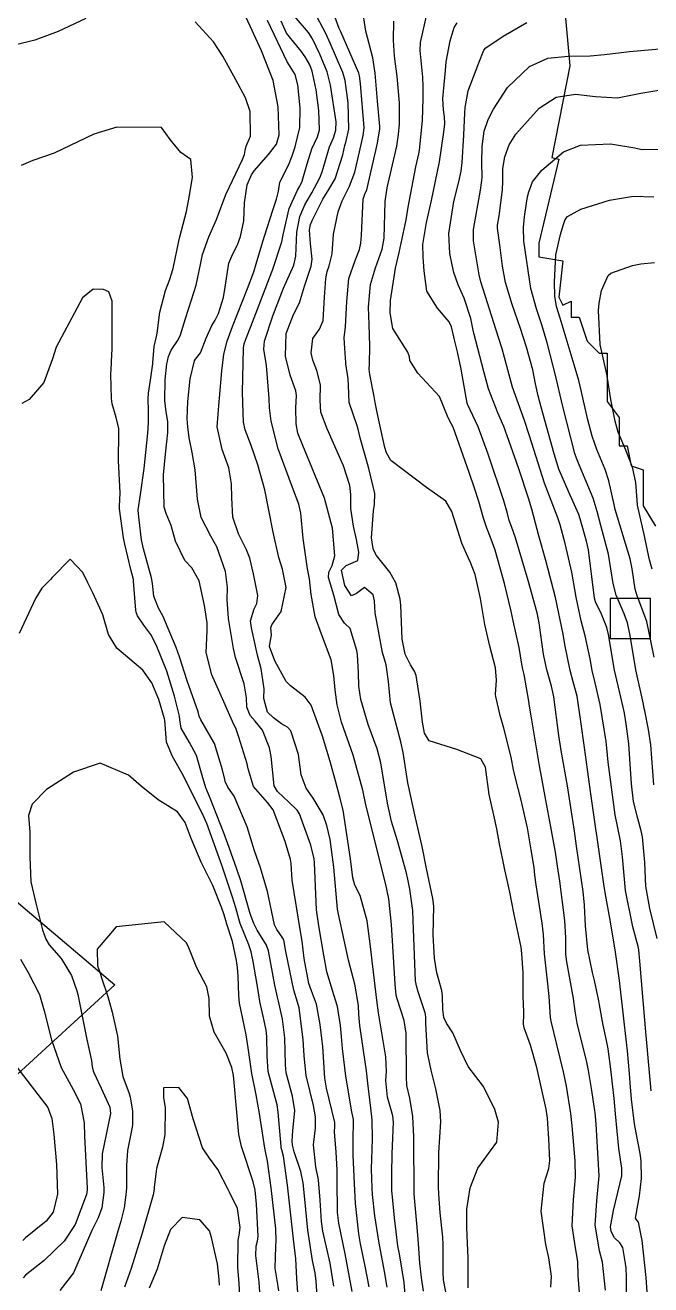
# Model space of a CAD drawing. Header units: feet. Extents: x 1313709 to 1317500, y 405869 to 411659.
# Drawn here: x 1315703.2 to 1315859, y 408801.3 to 409114.9 of the extents above; entities that cross this region are included whole.
import ezdxf

# ---------------------------------------------------------------- set-up
doc = ezdxf.new("R2010")
doc.units = ezdxf.units.FT
for name, color, linetype in [('C-LOD', 30, 'CONTINUOUS'), ('C-MISC', 7, 'CONTINUOUS'), ('C-SWM', 92, 'CONTINUOUS'), ('C-TOPO-MAJR', 32, 'CONTINUOUS'), ('L-PLNT-TREE', 90, 'CONTINUOUS'), ('V-PROP-LINE', 7, 'CONTINUOUS')]:
    doc.layers.add(name, color=color, linetype=linetype)

msp = doc.modelspace()

# ---------------------------------------------------------------- linework, layer by layer
at = {"layer": 'C-LOD'}
msp.add_lwpolyline([(1315835.16, 409145.07), (1315838.85, 409104.81), (1315834.3, 409081.98), (1315836.1, 409081.55), (1315831.1, 409060.65), (1315831.1, 409057.22), (1315837.1, 409056.22), (1315836.1, 409047.22), (1315837.1, 409045.22), (1315839.1, 409046.22), (1315839.1, 409042.22), (1315841.1, 409042.22), (1315843.1, 409036.22), (1315846.1, 409033.22), (1315848.1, 409033.22), (1315848.1, 409021.22), (1315851.1, 409017.22), (1315851.1, 409010.22), (1315853.1, 409010.22), (1315854.1, 409005.22), (1315857.1, 409004.22), (1315857.1, 408995.22), (1315860.1, 408990.22)], dxfattribs=at)
at = {"layer": 'C-MISC'}
msp.add_lwpolyline([(1316175.29, 409882.05), (1316147.13, 409840.8), (1316117.25, 409800.78), (1316085.69, 409762.07), (1315822.79, 409453.18), (1315751.45, 409369.35), (1315496.6, 409069.92), (1315725.53, 408876.04), (1315669.73, 408824.9), (1315611.32, 408771.35), (1315906.47, 408572.9), (1316371.21, 408597.55), (1316364.12, 409376.15), (1316363.66, 409392.25), (1316359.66, 409530.59), (1316358.43, 409573.13), (1316356.29, 409647.36), (1316354.08, 409723.75), (1316351.92, 409798.39), (1316349.7, 409875.22)], dxfattribs=at)
at = {"layer": 'C-SWM'}
msp.add_lwpolyline([(1315835.16, 409145.07), (1315838.85, 409104.81), (1315834.3, 409081.98), (1315836.1, 409081.55), (1315831.1, 409060.65), (1315831.1, 409057.22), (1315837.1, 409056.22), (1315836.1, 409047.22), (1315837.1, 409045.22), (1315839.1, 409046.22), (1315839.1, 409042.22), (1315841.1, 409042.22), (1315843.1, 409036.22), (1315846.1, 409033.22), (1315848.1, 409033.22), (1315848.1, 409021.22), (1315851.1, 409017.22), (1315851.1, 409010.22), (1315853.1, 409010.22), (1315854.1, 409005.22), (1315857.1, 409004.22), (1315857.1, 408995.22), (1315860.1, 408990.22)], dxfattribs=at)
at = {"layer": 'C-TOPO-MAJR'}
for points in [[(1315847.72, 408800), (1315846.98, 408806.95), (1315846.2, 408809.77), (1315845.08, 408816.2), (1315845.55, 408822.2), (1315846.11, 408828.43), (1315845.34, 408841.33), (1315845.09, 408844.2), (1315844.97, 408845.2), (1315844.3, 408849.69), (1315843.48, 408854.64), (1315843.02, 408856.73), (1315840.65, 408866.48), (1315840.17, 408869.45), (1315839.76, 408872.59), (1315838.06, 408881.71), (1315837.85, 408883.62), (1315837.8, 408886.45), (1315837.78, 408887.74), (1315837.53, 408892.03), (1315836.31, 408901.81), (1315835.76, 408905.51), (1315835.2, 408909.07), (1315834.43, 408913.51), (1315834.09, 408915.33), (1315832.83, 408921.97), (1315831.18, 408931.06), (1315829.28, 408942.49), (1315828.78, 408945.39), (1315828.56, 408946.64), (1315827.43, 408953.26), (1315827.12, 408954.57), (1315826.86, 408955.87), (1315826.16, 408959.99), (1315824.71, 408966.64), (1315824.2, 408969.06), (1315822.55, 408975.95), (1315820.19, 408984.25), (1315819.26, 408986.93), (1315818.13, 408989.67), (1315817.29, 408992.17), (1315816.14, 408996.36), (1315815.08, 408999.65), (1315813.75, 409003.52), (1315809.76, 409014.82), (1315808.75, 409016.69), (1315808.35, 409017.54), (1315806.36, 409022.48), (1315800.98, 409028.26), (1315798.99, 409031.45), (1315798.88, 409032.36), (1315798.44, 409033.54), (1315794.7, 409039.42), (1315794.05, 409043.27), (1315794.13, 409046.33), (1315795.42, 409054.45), (1315796.35, 409058.31), (1315798.03, 409066.44), (1315798.52, 409069.63), (1315800.5, 409079.64), (1315801.22, 409082.9), (1315801.37, 409083.81), (1315802.16, 409091.21), (1315802.32, 409096.65), (1315802.29, 409099.53), (1315802.2, 409101.96), (1315801.51, 409108.62), (1315801.61, 409110.62), (1315804.15, 409121.69)], [(1315718.3, 409116.57), (1315711.4, 409113.35), (1315705.57, 409111.15), (1315700.55, 409109.97)], [(1315788.85, 408800.86), (1315787.84, 408805.93), (1315786.72, 408811.5), (1315786.27, 408814), (1315785.43, 408821.59), (1315785.18, 408826.46), (1315784.9, 408833.56), (1315784.89, 408837.98), (1315784.98, 408841.47), (1315784.91, 408842.46), (1315784.57, 408844.39), (1315783.02, 408853.26), (1315782.21, 408860.17), (1315781.94, 408863.15), (1315781.71, 408865.9), (1315780.95, 408870.64), (1315780.04, 408873.51), (1315778.33, 408879.27), (1315777.59, 408883.4), (1315776.3, 408890.68), (1315775.75, 408894.69), (1315775.23, 408906.37), (1315775.15, 408907.38), (1315774.36, 408910.8), (1315771.48, 408918.6), (1315770.89, 408919.48), (1315768.84, 408921.45), (1315766.01, 408924.15), (1315765.16, 408925.56), (1315764.47, 408932.86), (1315764.05, 408935.01), (1315762.26, 408939.4), (1315760.5, 408941.68), (1315759.24, 408943.03), (1315758.37, 408945.1), (1315758.28, 408947.45), (1315757.7, 408950.95), (1315755.53, 408957.52), (1315755.08, 408959.74), (1315753.84, 408967.21), (1315753.5, 408971.95), (1315753.61, 408974.89), (1315753.04, 408978.91), (1315750.88, 408985.05), (1315749.41, 408987.71), (1315746.99, 408992.34), (1315746.09, 408996.88), (1315745.53, 409004.23), (1315744.75, 409008.53), (1315744.03, 409012.22), (1315743.68, 409014.9), (1315743.55, 409016.9), (1315743.73, 409021.2), (1315744.28, 409026.86), (1315745.32, 409031.35), (1315745.64, 409031.77), (1315746.84, 409033.33), (1315748.3, 409036.96), (1315749.64, 409040.16), (1315750.48, 409041.48), (1315751.33, 409043.17), (1315752.61, 409047.13), (1315753.03, 409049.69), (1315753.92, 409055.68), (1315754.89, 409058), (1315756.09, 409060.26), (1315756.83, 409062.29), (1315757.67, 409066.18), (1315757.78, 409070.71), (1315758.47, 409075.19), (1315759.55, 409077.68), (1315760.19, 409078.61), (1315763.82, 409082.69), (1315765.74, 409085.31), (1315766.44, 409087.58), (1315766.22, 409094.55), (1315764.94, 409101.1), (1315762.03, 409108.5), (1315759.24, 409114.67), (1315757.54, 409118.26)], [(1315802.36, 408799.78), (1315801.85, 408803.11), (1315801.45, 408806.73), (1315801.13, 408811.65), (1315800.81, 408815.71), (1315800.19, 408822.09), (1315800.07, 408824), (1315799.93, 408838.14), (1315799.75, 408843.25), (1315798.97, 408847.82), (1315798.24, 408850.96), (1315798.11, 408853.12), (1315798.08, 408863.98), (1315797.55, 408867.12), (1315795.81, 408872.49), (1315795.6, 408873.47), (1315795.35, 408876.19), (1315794.38, 408891.04), (1315793.71, 408897.38), (1315792.99, 408901.02), (1315791.58, 408906.57), (1315787.97, 408921.27), (1315787.25, 408924.48), (1315784.82, 408933.14), (1315781.98, 408941.37), (1315780.85, 408945.69), (1315780.34, 408949.41), (1315780.06, 408952.99), (1315779.41, 408956.94), (1315777, 408963.32), (1315775.36, 408967.58), (1315774.41, 408973.21), (1315773.99, 408977.08), (1315773.53, 408979.61), (1315772.43, 408987.13), (1315771.84, 408993.46), (1315771.3, 408995.69), (1315769.72, 408999.79), (1315766.17, 409009.47), (1315764.42, 409016.3), (1315764.07, 409019.61), (1315763.98, 409021.94), (1315763.29, 409030.21), (1315762.65, 409034.28), (1315762.75, 409036.26), (1315764.83, 409042.57), (1315767.55, 409049.43), (1315770.06, 409055.13), (1315770.58, 409057.43), (1315770.85, 409063.37), (1315771.58, 409067.29), (1315772.84, 409070.15), (1315774.53, 409073.2), (1315776.59, 409076.91), (1315777.18, 409078.39), (1315778.94, 409084.59), (1315779.94, 409086.85), (1315780.58, 409088.74), (1315780.61, 409090.84), (1315779.23, 409099.96), (1315778.4, 409103.32), (1315776.6, 409107.72), (1315774.73, 409111.48), (1315773.73, 409113.05), (1315770.19, 409117.27)], [(1315808.37, 408797.43), (1315807.39, 408802.56), (1315807.24, 408804.37), (1315807.3, 408811.33), (1315807.19, 408813.15), (1315806.54, 408819.24), (1315806.16, 408824.01), (1315806.09, 408825.65), (1315806.23, 408834.23), (1315806.67, 408841.89), (1315806.49, 408844.72), (1315805.47, 408850.08), (1315804.26, 408854.76), (1315803.37, 408859.1), (1315802.94, 408866.37), (1315802.94, 408868.06), (1315802.81, 408869.06), (1315801.04, 408874.28), (1315800.59, 408875.74), (1315800.4, 408877.03), (1315799.81, 408892.02), (1315799.68, 408894.48), (1315798.96, 408899.81), (1315798.49, 408902.34), (1315798.09, 408904.16), (1315795.86, 408911.82), (1315794.4, 408916.69), (1315793.38, 408921.26), (1315791.73, 408931.29), (1315790.83, 408934.73), (1315788.56, 408940.81), (1315786.74, 408947.01), (1315786.29, 408950.37), (1315786.18, 408953.78), (1315785.95, 408958.16), (1315785.79, 408959.2), (1315784.08, 408964.72), (1315782.72, 408966.08), (1315781.26, 408968.19), (1315780.02, 408973.02), (1315778.72, 408977.42), (1315778.84, 408978.74), (1315779.61, 408980.37), (1315780.33, 408982.84), (1315779.68, 408989.67), (1315777.73, 408997.16), (1315772.31, 409010.25), (1315771.09, 409013.37), (1315770.63, 409015.65), (1315770.57, 409019.67), (1315770.74, 409022.71), (1315770.61, 409023.88), (1315769.14, 409027.78), (1315767.98, 409032.48), (1315768.21, 409038.17), (1315769.98, 409042.85), (1315771.48, 409045.76), (1315772.76, 409049.9), (1315774.42, 409054.93), (1315774.67, 409056.63), (1315774.22, 409060.49), (1315774.03, 409063.96), (1315774.27, 409065.31), (1315774.69, 409066.32), (1315777.34, 409071.61), (1315778.83, 409073.99), (1315780.4, 409076.69), (1315782.29, 409082.62), (1315782.81, 409084.94), (1315783.04, 409085.7), (1315783.81, 409089.03), (1315783.64, 409095.62), (1315782.84, 409101.12), (1315782.28, 409103.14), (1315779.17, 409110.46), (1315778.05, 409112.8), (1315775.16, 409118.33)], [(1315813.53, 408800.59), (1315813.49, 408805.65), (1315813.5, 408808.08), (1315813.28, 408813.59), (1315813.14, 408815.68), (1315813.17, 408820.18), (1315813.97, 408825.49), (1315815.94, 408830.37), (1315820.63, 408836.85), (1315821.02, 408841.78), (1315820.12, 408844.93), (1315817.35, 408850.73), (1315813.51, 408855.65), (1315811.56, 408859.63), (1315809.64, 408864.08), (1315808.13, 408866.43), (1315807.41, 408867.9), (1315807.18, 408869.87), (1315807.12, 408873.16), (1315806.9, 408874.6), (1315805.73, 408878.96), (1315805.08, 408882.67), (1315804.81, 408888.44), (1315804.92, 408895.61), (1315804.69, 408897.51), (1315803.1, 408904.95), (1315802.05, 408910.41), (1315800.42, 408917.56), (1315798.51, 408926.33), (1315797.29, 408933.84), (1315796.71, 408936.5), (1315794.19, 408946.18), (1315793.63, 408951.55), (1315793.04, 408955.68), (1315792.18, 408958.73), (1315790.35, 408968.58), (1315790.14, 408971.59), (1315789.82, 408973.06), (1315787.65, 408974.91), (1315785.72, 408973.4), (1315784.46, 408972.85), (1315782.75, 408975.44), (1315781.99, 408979.26), (1315783.08, 408980.44), (1315786.01, 408981.63), (1315786.26, 408983.7), (1315785.7, 408986.85), (1315784.96, 408990.23), (1315784.26, 408994.55), (1315784.31, 408998.11), (1315784.04, 409000.32), (1315782.42, 409005.23), (1315778.4, 409014.39), (1315776.77, 409018.53), (1315776.63, 409021.51), (1315776.75, 409025.38), (1315775.84, 409028.91), (1315774.83, 409031.5), (1315774.37, 409033.36), (1315774.83, 409036.91), (1315776.46, 409039.25), (1315777.39, 409041.41), (1315777.72, 409047.22), (1315778.02, 409051.85), (1315778.41, 409053.55), (1315778.92, 409055.02), (1315779.62, 409058.01), (1315780, 409062.86), (1315781.09, 409068.41), (1315782.13, 409071.18), (1315783.94, 409074.83), (1315785.27, 409078.28), (1315786.85, 409085.24), (1315787.36, 409087.47), (1315787.56, 409089.36), (1315786.7, 409100.43), (1315786.44, 409102.28), (1315786.24, 409102.95), (1315781.76, 409113.24), (1315781.35, 409114.11), (1315780.06, 409117.7)], [(1315834.1, 408800.72), (1315834.22, 408803.46), (1315833.57, 408808.06), (1315832.8, 408811.35), (1315831.7, 408819.63), (1315832.38, 408826.6), (1315833.56, 408830.31), (1315833.84, 408832.31), (1315833.6, 408837.64), (1315833.23, 408842.78), (1315832.9, 408845.04), (1315830.56, 408855.4), (1315828.99, 408860.97), (1315827.47, 408865.27), (1315827.31, 408866.23), (1315827.32, 408868.68), (1315827.24, 408871.76), (1315827.22, 408872.51), (1315827.16, 408879.03), (1315826.88, 408883.82), (1315826.66, 408885.37), (1315824.94, 408893.55), (1315824.39, 408896.54), (1315823.91, 408899.05), (1315823.02, 408902.78), (1315822.63, 408904.6), (1315822.11, 408907.13), (1315821.31, 408911.1), (1315820.66, 408914.83), (1315819.88, 408918.25), (1315818.72, 408923.39), (1315817.79, 408930.18), (1315816.61, 408932.29), (1315810.64, 408934.6), (1315803.8, 408936.76), (1315802.64, 408938.67), (1315802.11, 408941.38), (1315801.52, 408946.61), (1315800.53, 408953.01), (1315800.12, 408954.07), (1315799.15, 408955.71), (1315797.82, 408958.31), (1315797.03, 408962.06), (1315796.73, 408970.5), (1315796.56, 408972.03), (1315795.5, 408976.12), (1315794.03, 408978.75), (1315790.63, 408982.87), (1315789.94, 408984.26), (1315789.72, 408985.12), (1315789.4, 408987.25), (1315789.92, 408994.03), (1315790.18, 408995.61), (1315790.22, 408998.3), (1315788.76, 409004.53), (1315786.57, 409012.2), (1315786.11, 409014.32), (1315785.84, 409015.15), (1315783.84, 409020.99), (1315783.71, 409025.21), (1315783.63, 409026.91), (1315783.03, 409030.59), (1315783, 409030.97), (1315782.81, 409034.43), (1315782.66, 409037.05), (1315782.94, 409039.84), (1315783.3, 409046.13), (1315783.8, 409051.88), (1315785.36, 409056.32), (1315786.45, 409059.09), (1315786.76, 409060.65), (1315786.9, 409062.6), (1315787.39, 409071.62), (1315787.78, 409072.82), (1315788.23, 409073.96), (1315790.9, 409085.53), (1315791.46, 409089.14), (1315791.47, 409089.72), (1315790.91, 409095.96), (1315790.31, 409102.94), (1315789.79, 409106.79), (1315787.98, 409113.41), (1315787.14, 409119.37)], [(1315784.63, 408799.65), (1315782.87, 408809.07), (1315781.27, 408816.63), (1315780.96, 408819.33), (1315780.9, 408827.4), (1315780.86, 408829.95), (1315780.61, 408834.35), (1315780.21, 408839.45), (1315780.3, 408840.79), (1315780.28, 408841.73), (1315778.26, 408850.26), (1315777.81, 408852.77), (1315777.28, 408860.63), (1315777.18, 408861.97), (1315776.68, 408866.17), (1315775.73, 408871.23), (1315774.48, 408874.52), (1315773.83, 408876.34), (1315772.68, 408882.53), (1315772.13, 408886.85), (1315771.76, 408889.25), (1315769.68, 408902.09), (1315769.4, 408906.22), (1315769.28, 408907.21), (1315767.89, 408911.66), (1315764.94, 408919.57), (1315763.51, 408921.4), (1315760.07, 408925.4), (1315758.74, 408929.76), (1315758.5, 408931.06), (1315756.41, 408937.66), (1315755.69, 408939.68), (1315754.78, 408941.6), (1315753.14, 408945.32), (1315753.01, 408945.67), (1315749.71, 408953.22), (1315748.23, 408958.77), (1315748.54, 408964.11), (1315748.53, 408966.1), (1315747.88, 408970.44), (1315746.48, 408976.55), (1315744.67, 408979.78), (1315742.95, 408981.62), (1315740.66, 408986.43), (1315739.56, 408990.35), (1315738.27, 408993.36), (1315737.81, 408994.95), (1315737.67, 409002.94), (1315738.13, 409008.09), (1315738.48, 409011.18), (1315738.71, 409013.5), (1315738.7, 409016.24), (1315738.28, 409018.67), (1315737.93, 409021.45), (1315738.01, 409026.58), (1315738.49, 409030.58), (1315738.64, 409031.3), (1315738.9, 409032.44), (1315739.55, 409034.04), (1315741.28, 409036.57), (1315741.88, 409037.79), (1315743.08, 409041.9), (1315744.59, 409046.53), (1315745.78, 409050.19), (1315746.87, 409055.36), (1315747.36, 409057.84), (1315748.95, 409062.21), (1315750.86, 409066.55), (1315753.16, 409072.75), (1315757.31, 409081.51), (1315757.78, 409082.75), (1315757.93, 409083.73), (1315758.24, 409084.76), (1315759.3, 409087.3), (1315759.21, 409093.46), (1315758.02, 409096.79), (1315755.62, 409101.31), (1315752.44, 409107.22), (1315750.09, 409110.79), (1315745.48, 409115.76)], [(1315793.3, 408800.73), (1315792.63, 408804.68), (1315791.23, 408812.16), (1315790.27, 408818.51), (1315789.7, 408823.77), (1315789.59, 408825.5), (1315789.45, 408830.09), (1315789.64, 408837.56), (1315789.62, 408842.38), (1315789.28, 408845.32), (1315788.52, 408851.55), (1315788.16, 408854.57), (1315787.82, 408856.8), (1315786.51, 408865.84), (1315786.31, 408868.65), (1315786.17, 408870.89), (1315785.24, 408876.14), (1315783.74, 408882.12), (1315782.65, 408887.1), (1315781.18, 408893.63), (1315780.98, 408894.83), (1315780.03, 408905.28), (1315779.13, 408912.21), (1315778.33, 408915.69), (1315777.35, 408918.36), (1315774.89, 408922.51), (1315773.12, 408924.95), (1315771.94, 408928.28), (1315771.24, 408933.36), (1315769.31, 408939.28), (1315768.5, 408940.16), (1315766.98, 408940.97), (1315765.06, 408942.46), (1315763.54, 408943.91), (1315762.58, 408947.3), (1315762.73, 408949.66), (1315761.94, 408954.64), (1315761.03, 408958.07), (1315760.89, 408958.86), (1315759.55, 408964.86), (1315759.32, 408966.6), (1315760.19, 408969.64), (1315760.86, 408970.92), (1315761.16, 408972.95), (1315760.07, 408978.31), (1315759.12, 408982.23), (1315758.33, 408984.31), (1315756.3, 408988.28), (1315754.92, 408992.47), (1315754.63, 408997.28), (1315754.6, 409000.69), (1315753.89, 409004.69), (1315752.23, 409009.25), (1315750.98, 409014.89), (1315751.47, 409021.26), (1315751.58, 409022.03), (1315752.19, 409028.82), (1315752.68, 409033.03), (1315753.46, 409036.22), (1315754.8, 409039.93), (1315758.55, 409049.36), (1315760.09, 409053.54), (1315760.74, 409055.49), (1315762.14, 409060.21), (1315762.77, 409062.37), (1315764.83, 409068.83), (1315765.76, 409071.58), (1315766.25, 409073.6), (1315766.64, 409075.82), (1315768.78, 409080.09), (1315769.64, 409082.39), (1315770.05, 409083.65), (1315770.42, 409084.62), (1315771.55, 409089.41), (1315771.68, 409094.32), (1315771.1, 409100.09), (1315770.44, 409102.64), (1315769.61, 409103.97), (1315768.42, 409105.75), (1315763.54, 409116.06)], [(1315798.06, 408795.85), (1315797.52, 408801.9), (1315796.45, 408808.53), (1315796.01, 408811.07), (1315795.13, 408817.97), (1315794.55, 408824.08), (1315794.52, 408824.66), (1315794.5, 408829.06), (1315794.61, 408833.91), (1315794.9, 408841.82), (1315794.7, 408843.37), (1315793.45, 408848.05), (1315793.03, 408852.15), (1315793.13, 408854.47), (1315793.03, 408858.1), (1315791.51, 408867.07), (1315791.18, 408869.01), (1315790.78, 408872.15), (1315789.74, 408880.58), (1315789.17, 408885.57), (1315788.36, 408891.97), (1315786.64, 408898.21), (1315785.31, 408900.82), (1315784.77, 408902.67), (1315784.21, 408907.36), (1315782.35, 408919.48), (1315781.55, 408922.75), (1315780.55, 408926.45), (1315779.15, 408931.63), (1315778.33, 408934.34), (1315777.2, 408937.9), (1315774.43, 408945.59), (1315772.9, 408947.65), (1315769.28, 408950.48), (1315768.2, 408951.52), (1315765.32, 408956.63), (1315764.07, 408960.25), (1315764.19, 408961.28), (1315764.54, 408963.08), (1315764.4, 408964.9), (1315764.59, 408965.63), (1315766.93, 408968.93), (1315768.2, 408974.92), (1315767.24, 408979.46), (1315766.34, 408982.35), (1315764.92, 408988.68), (1315763.87, 408994.17), (1315762.89, 408999.23), (1315761.14, 409005.49), (1315759.47, 409010.3), (1315757.96, 409014.19), (1315757.53, 409016.07), (1315757.47, 409018.32), (1315757.37, 409021.08), (1315757.32, 409023.44), (1315757.54, 409034.53), (1315757.73, 409035.56), (1315758.17, 409036.78), (1315759.4, 409039.92), (1315761.06, 409044.24), (1315764.07, 409052.04), (1315764.81, 409053.92), (1315767.08, 409060.96), (1315767.4, 409062.74), (1315768.89, 409069.27), (1315771.04, 409073.85), (1315771.62, 409074.84), (1315772.17, 409076.05), (1315773.41, 409080.39), (1315774.61, 409084.13), (1315775.99, 409087.15), (1315776.48, 409088.89), (1315776.35, 409093.7), (1315775.66, 409098.81), (1315774.65, 409103.5), (1315774.08, 409105.01), (1315772.94, 409107.06), (1315771.9, 409108.43), (1315768.23, 409112.89), (1315766.9, 409115.92)], [(1315841.36, 408797.23), (1315840.86, 408803.66), (1315840.83, 408807.06), (1315840.06, 408811.59), (1315839.35, 408815.98), (1315839.76, 408822.52), (1315840.26, 408828.09), (1315840.14, 408832.21), (1315839.36, 408840.93), (1315839.04, 408843.98), (1315837.96, 408850.81), (1315837.21, 408854.31), (1315835.57, 408861.13), (1315834.15, 408866.99), (1315834.03, 408867.87), (1315833.7, 408873.13), (1315833.31, 408876.23), (1315832.52, 408883.72), (1315832.25, 408888.55), (1315831.94, 408891.33), (1315830.4, 408900.86), (1315830.11, 408903.31), (1315829.89, 408905.22), (1315829.2, 408909.65), (1315828.24, 408915.11), (1315826.64, 408922.32), (1315825.27, 408927.47), (1315824.82, 408929.55), (1315824.2, 408932.69), (1315822.39, 408939.94), (1315821.46, 408943.03), (1315820.37, 408947.76), (1315820.34, 408948.26), (1315820.58, 408951.85), (1315820.26, 408954.96), (1315818.85, 408960.29), (1315817.61, 408965.73), (1315816.56, 408972.16), (1315815.2, 408978.13), (1315814.11, 408981.13), (1315813.07, 408983.32), (1315811.94, 408985.96), (1315809.44, 408993.85), (1315807.93, 408996.43), (1315803.13, 408999.85), (1315794.24, 409006.55), (1315793.2, 409008.48), (1315792.78, 409009.8), (1315791.3, 409016.19), (1315790.77, 409018.89), (1315790.33, 409021.01), (1315790.08, 409022.51), (1315789.03, 409027.92), (1315788.87, 409029.26), (1315788.92, 409030.49), (1315789, 409035), (1315788.84, 409040.37), (1315788.72, 409044.68), (1315789.16, 409050.35), (1315790.42, 409054.51), (1315792.08, 409059.18), (1315792.55, 409061.88), (1315792.85, 409071.03), (1315793.34, 409074.45), (1315795.73, 409084.8), (1315796.17, 409087.71), (1315796.37, 409090.35), (1315796.43, 409095.61), (1315795.78, 409102.12), (1315795.13, 409107.22), (1315794.88, 409111.21), (1315794.96, 409115.93)], [(1315852.89, 408791.29), (1315852.92, 408803.21), (1315852.8, 408805.58), (1315852.71, 408806.61), (1315852, 408810.59), (1315851.24, 408811.75), (1315849.95, 408813.03), (1315849.11, 408814.56), (1315848.95, 408815.77), (1315849.71, 408819.81), (1315851.72, 408828.47), (1315851.76, 408830.39), (1315851.05, 408835.23), (1315850.16, 408843.86), (1315849.82, 408847.67), (1315849.04, 408855.05), (1315848.39, 408860.07), (1315847.89, 408862.56), (1315847.09, 408865.96), (1315846.19, 408870.99), (1315846.01, 408872.04), (1315844.91, 408877.09), (1315844.42, 408879.1), (1315843.31, 408884.73), (1315842.73, 408890.68), (1315842.47, 408895.87), (1315842.15, 408899.22), (1315840.46, 408910.53), (1315839.93, 408914.25), (1315839.08, 408920.13), (1315838.21, 408925.57), (1315836.69, 408934.34), (1315836.1, 408938.11), (1315834.83, 408947.68), (1315834.76, 408948.11), (1315834.24, 408950.38), (1315833.07, 408954.41), (1315832.26, 408958.31), (1315831.19, 408966.09), (1315830.67, 408968.65), (1315828.42, 408976.65), (1315825.29, 408987.25), (1315824.27, 408990.12), (1315823.74, 408991.63), (1315823.28, 408993.37), (1315822.4, 408996.53), (1315818.48, 409008.11), (1315815.95, 409014.9), (1315813.36, 409020.56), (1315813.27, 409020.84), (1315811.72, 409029.26), (1315810.88, 409033.63), (1315810.2, 409036.27), (1315809.95, 409037.3), (1315809.33, 409039.83), (1315808.74, 409041.05), (1315805.87, 409044.46), (1315803.22, 409048.7), (1315802.54, 409053.79), (1315802.3, 409057.17), (1315802.22, 409060.34), (1315803.08, 409065.77), (1315804.38, 409071.27), (1315806.39, 409080.88), (1315807.45, 409088.27), (1315807.65, 409090.36), (1315807.62, 409092.11), (1315807.36, 409093.8), (1315807.17, 409096.67), (1315807.82, 409103.61), (1315808.05, 409105.8), (1315809, 409110.98), (1315810, 409114.31), (1315810.77, 409115.48)], [(1315858.3, 408795.81), (1315857.79, 408803.11), (1315857.5, 408806.2), (1315856.84, 408812.36), (1315855.9, 408816.95), (1315855.5, 408817.43), (1315855.18, 408817.93), (1315856.15, 408823.51), (1315856.64, 408827.76), (1315856.57, 408832.18), (1315856.35, 408834.02), (1315855.32, 408839.17), (1315854.89, 408841.41), (1315854.16, 408847.58), (1315853.86, 408851.58), (1315853.66, 408853.95), (1315853.13, 408859.61), (1315852.45, 408866.07), (1315852.11, 408869.02), (1315851.19, 408877.07), (1315850.09, 408884.75), (1315848.74, 408892.58), (1315847.66, 408898.46), (1315847.26, 408901.06), (1315845.61, 408912.67), (1315845.27, 408914.83), (1315844.04, 408923.59), (1315843.21, 408929.6), (1315842.42, 408935.13), (1315841.58, 408941.57), (1315840.6, 408947.86), (1315839.68, 408951.43), (1315838.88, 408954.26), (1315837.6, 408960.72), (1315837.17, 408963.3), (1315835.28, 408972.42), (1315832.85, 408981.63), (1315831.09, 408987.79), (1315830.7, 408989.34), (1315829.33, 408994.45), (1315828.49, 408997.13), (1315826.16, 409004.25), (1315825.52, 409006.14), (1315823.22, 409012.72), (1315822.36, 409014.98), (1315820.86, 409018.4), (1315818.57, 409024.38), (1315817.37, 409028.72), (1315814.9, 409038.21), (1315814.82, 409038.55), (1315814.19, 409041.92), (1315812.52, 409046.93), (1315810.99, 409050.3), (1315809.95, 409053.37), (1315809.51, 409055.21), (1315808.93, 409058.03), (1315808.7, 409063.04), (1315809.96, 409071), (1315811.17, 409075.95), (1315811.74, 409078.58), (1315811.97, 409080.69), (1315812.4, 409087.5), (1315812.7, 409093.05), (1315812.75, 409094.44), (1315813.49, 409098.53), (1315816.18, 409105.54), (1315817.41, 409108.67), (1315817.91, 409109.29), (1315822.24, 409112.16), (1315828.11, 409115.55)], [(1315859.04, 408849.58), (1315858.62, 408854.14), (1315857.71, 408864.3), (1315857.46, 408867.21), (1315856.28, 408881.88), (1315856.02, 408884.7), (1315855.86, 408885.54), (1315854.49, 408890.46), (1315852.63, 408899.51), (1315851.92, 408907.84), (1315851.41, 408911.86), (1315850.13, 408918.36), (1315848.33, 408931.47), (1315848.02, 408934.9), (1315847.84, 408936.58), (1315846.35, 408945.79), (1315845.09, 408951.18), (1315844.36, 408954.23), (1315843.84, 408957.15), (1315842.63, 408962.85), (1315841.61, 408966.59), (1315840.38, 408972.51), (1315839.31, 408978.77), (1315837.65, 408985.84), (1315836.38, 408990.51), (1315835.78, 408992.29), (1315832.47, 409000.93), (1315828.74, 409012.71), (1315827.5, 409016.52), (1315824.55, 409024.78), (1315823.68, 409027.84), (1315821.99, 409034.34), (1315820.39, 409039.24), (1315818.28, 409045.81), (1315816.68, 409051.02), (1315816.25, 409052.75), (1315814.86, 409061.21), (1315814.85, 409064.08), (1315816.55, 409073.86), (1315816.92, 409076.27), (1315816.95, 409077.04), (1315816.86, 409080.66), (1315817, 409084.75), (1315817.51, 409088.52), (1315818.48, 409091.46), (1315819.8, 409094), (1315823.29, 409099.4), (1315828.76, 409104.64), (1315833.3, 409106.68), (1315838.36, 409107.19), (1315843.86, 409107.28), (1315847.45, 409107.6), (1315853.7, 409108.33), (1315862.1, 409109.08)], [(1315860.53, 408887.57), (1315858.69, 408895.02), (1315857.77, 408900.56), (1315857.48, 408906.44), (1315856.9, 408912.81), (1315856.61, 408914.32), (1315855.71, 408917.45), (1315854.69, 408921.67), (1315854.13, 408926.05), (1315853.46, 408936.03), (1315852.87, 408940.98), (1315852.41, 408943.6), (1315852.06, 408945.15), (1315849.91, 408954.31), (1315848.45, 408963.25), (1315848.04, 408964.98), (1315846.66, 408968.25), (1315845.22, 408971.36), (1315844.97, 408972.29), (1315843.42, 408984.29), (1315842.93, 408986.44), (1315841.37, 408992), (1315841.01, 408993.07), (1315838.53, 408998.68), (1315836.11, 409004.4), (1315834.89, 409008.18), (1315831.7, 409019.83), (1315830.94, 409022.63), (1315830.3, 409025.64), (1315829.59, 409029.09), (1315828.03, 409034.78), (1315826.56, 409039.38), (1315824.47, 409045.41), (1315822.81, 409050.82), (1315822.03, 409054.91), (1315821.4, 409060.25), (1315820.84, 409064.41), (1315820.84, 409065.09), (1315821.18, 409067.48), (1315822.01, 409073.96), (1315822.1, 409075.96), (1315822.16, 409079.21), (1315822.61, 409082.11), (1315823.72, 409085.11), (1315825.38, 409087.76), (1315831.15, 409094.25), (1315835.4, 409097), (1315840.26, 409097.73), (1315845.17, 409097.18), (1315850.71, 409096.84), (1315856.51, 409097.98), (1315863.98, 409099.22)], [(1315780.07, 408800.99), (1315779.11, 408806.69), (1315777.33, 408814.69), (1315776.96, 408817.08), (1315776.63, 408822.41), (1315776.23, 408827.43), (1315775.58, 408830.71), (1315775, 408836.18), (1315775.47, 408840.32), (1315775.52, 408843.11), (1315774.95, 408845.95), (1315773.17, 408853.42), (1315772.66, 408858.36), (1315772.44, 408862.38), (1315771.4, 408870.29), (1315771.03, 408871.65), (1315770.1, 408874.7), (1315768.08, 408884.28), (1315767.56, 408887.19), (1315767.38, 408887.63), (1315765.87, 408889.79), (1315765.3, 408890.92), (1315763.49, 408899.23), (1315761.8, 408905.11), (1315760.29, 408909.37), (1315758.43, 408915.35), (1315755.2, 408922.98), (1315753.64, 408925.19), (1315753.01, 408926.66), (1315752.93, 408927.1), (1315752.31, 408929.5), (1315750.33, 408936.1), (1315746.93, 408941.95), (1315746.53, 408942.89), (1315746.29, 408943.96), (1315743.55, 408951.71), (1315741.61, 408957.69), (1315740.83, 408959.96), (1315737.44, 408967.87), (1315736.4, 408969.76), (1315735.23, 408972.73), (1315734.86, 408975.88), (1315734.63, 408977.29), (1315732.63, 408984.55), (1315732.17, 408986.79), (1315731.57, 408991.79), (1315731.29, 408994.1), (1315731.29, 408994.28), (1315731.87, 408998.05), (1315732.79, 409004.51), (1315733.72, 409013.37), (1315733.9, 409015.89), (1315733.89, 409018.93), (1315733.8, 409021.92), (1315733.93, 409023.26), (1315734.44, 409026.5), (1315734.97, 409030.58), (1315734.99, 409030.84), (1315735.34, 409034.96), (1315735.88, 409037.38), (1315736.07, 409038.24), (1315736.76, 409043.49), (1315738.12, 409048.88), (1315739.11, 409051.45), (1315740.04, 409054.31), (1315741.44, 409061.11), (1315741.73, 409062.23), (1315743.37, 409068.55), (1315743.99, 409072.12), (1315744.84, 409076.99), (1315744.44, 409081.51), (1315741.97, 409083.24), (1315739.28, 409086.45), (1315737.11, 409089.42), (1315725.99, 409089.53), (1315720.32, 409087.78), (1315710.43, 409083.08), (1315705.07, 409081.25), (1315702.18, 409079.99)], [(1315859.71, 408925.83), (1315858.97, 408935.75), (1315858.39, 408939.6), (1315857.45, 408944.22), (1315857.34, 408944.83), (1315857.12, 408945.88), (1315855.23, 408954.39), (1315853.83, 408962.95), (1315853.18, 408966.12), (1315852.3, 408968.4), (1315850.31, 408972.99), (1315849.63, 408975.93), (1315848.43, 408983.2), (1315846.54, 408990.38), (1315845.63, 408993.81), (1315844.65, 408997.16), (1315841.15, 409005.45), (1315840.43, 409007.14), (1315840.06, 409008.28), (1315837.1, 409019.95), (1315836.44, 409022.77), (1315835.27, 409027.79), (1315833.15, 409035.83), (1315831.84, 409040.32), (1315831.53, 409041.31), (1315830.5, 409044.26), (1315829.09, 409049.34), (1315827.39, 409061.15), (1315827.29, 409064.54), (1315827.55, 409067.22), (1315828.04, 409070.59), (1315828.31, 409072.15), (1315828.57, 409073.43), (1315829.51, 409075.89), (1315831.85, 409078.84), (1315837.21, 409083.38), (1315841.47, 409085), (1315848.9, 409085.37), (1315854.99, 409084.36), (1315856.7, 409083.97), (1315861.59, 409084.08)], [(1315859.84, 408957.58), (1315857.97, 408966.44), (1315855.6, 408972.87), (1315855.06, 408974.51), (1315854.29, 408979.59), (1315853.81, 408982.03), (1315850.12, 408994.3), (1315849.81, 408995.58), (1315848.53, 409001.51), (1315847.58, 409004.32), (1315845.51, 409009.3), (1315844.4, 409012.62), (1315843.33, 409016.65), (1315841.36, 409025.07), (1315841.02, 409026.46), (1315840.4, 409028.73), (1315836.38, 409041.98), (1315835.51, 409044.88), (1315835.04, 409047.48), (1315834.97, 409050.95), (1315835.3, 409057.74), (1315836.45, 409062.84), (1315837.11, 409065.05), (1315837.64, 409066.54), (1315838.23, 409067.26), (1315841.54, 409069.12), (1315848.7, 409071.32), (1315854.69, 409072.38), (1315859.71, 409072.19)], [(1315859.35, 408979.48), (1315858.68, 408981.77), (1315858.49, 408982.52), (1315857.48, 408987.33), (1315855.66, 408995.44), (1315855.54, 408996.64), (1315855.28, 409001.03), (1315854.39, 409004.92), (1315852.73, 409009.1), (1315850.86, 409013.58), (1315850.07, 409016.34), (1315848.99, 409021.71), (1315848.13, 409027.56), (1315848.04, 409028.01), (1315846.33, 409035.39), (1315845.98, 409043.91), (1315846.1, 409045.71), (1315846.68, 409048.82), (1315848.35, 409052.62), (1315849.02, 409053.2), (1315854.39, 409055.08), (1315856.48, 409055.5), (1315859.88, 409055.79)], [(1315776.33, 408792.45), (1315775.68, 408802.27), (1315775.38, 408804.33), (1315774.77, 408807.34), (1315773.61, 408814.94), (1315772.84, 408822.67), (1315772.43, 408826.75), (1315771.85, 408829.52), (1315770.2, 408834.44), (1315769.77, 408836.12), (1315769.69, 408837.12), (1315769.82, 408839.68), (1315770.31, 408844.73), (1315769.79, 408848.28), (1315768.2, 408854.12), (1315767.98, 408856.06), (1315767.84, 408862.78), (1315767.29, 408867.47), (1315766.3, 408871.95), (1315766.06, 408872.93), (1315765.39, 408875.96), (1315763.77, 408884.51), (1315763.28, 408885.87), (1315760.95, 408889.63), (1315760.13, 408891.24), (1315759.46, 408893.04), (1315759.15, 408894.01), (1315756.87, 408901.92), (1315755.92, 408904.81), (1315753.98, 408910.2), (1315752.73, 408913.59), (1315749.1, 408922.85), (1315748.2, 408925.04), (1315747.24, 408928.16), (1315745.87, 408933.11), (1315744.07, 408936.3), (1315742.04, 408939.9), (1315741.69, 408941.99), (1315741.58, 408942.9), (1315740.4, 408947.87), (1315738.49, 408954.1), (1315735.83, 408960.68), (1315734.45, 408963.26), (1315732.77, 408965.53), (1315731.19, 408967.83), (1315730.85, 408968.8), (1315730.78, 408969.27), (1315730.48, 408972.31), (1315730.2, 408976.47), (1315730.13, 408976.94), (1315729.48, 408979.39), (1315727.99, 408985.69), (1315727.7, 408987.32), (1315726.72, 408994.49), (1315726.71, 408995.05), (1315726.86, 408998.52), (1315726.4, 409006.49), (1315726.52, 409013.52), (1315726.51, 409014.48), (1315725.88, 409017.28), (1315724.89, 409020.67), (1315724.68, 409021.96), (1315724.54, 409027.91), (1315724.65, 409030.81), (1315724.79, 409033.21), (1315724.82, 409033.95), (1315724.85, 409046.22), (1315724.05, 409048.53), (1315722.71, 409049.12), (1315720.1, 409049.21), (1315717.44, 409047.03), (1315710.89, 409034.74), (1315709.98, 409031.81), (1315707.85, 409025.94), (1315704.15, 409021.75), (1315702.38, 409020.7)], [(1315771.31, 408795.78), (1315770.85, 408802.86), (1315770.59, 408807.8), (1315770.04, 408812.66), (1315769.76, 408814.91), (1315768.47, 408826.13), (1315767.52, 408833.37), (1315767.09, 408834.9), (1315766.95, 408835.45), (1315766.91, 408835.77), (1315766.17, 408844.27), (1315765.95, 408846.15), (1315764.62, 408851.03), (1315763.73, 408854.43), (1315763.42, 408858.23), (1315763.39, 408863.17), (1315763.23, 408864.69), (1315762.62, 408867.46), (1315761.66, 408871.89), (1315761.32, 408873.98), (1315760.95, 408876.05), (1315759.93, 408881.8), (1315759.45, 408884.22), (1315758.85, 408885.93), (1315756.73, 408891.3), (1315756.38, 408892.41), (1315755.61, 408895.21), (1315754.84, 408897.84), (1315752.17, 408905.79), (1315751.53, 408907.62), (1315748.43, 408916.18), (1315747.28, 408918.76), (1315744.08, 408924.94), (1315742.59, 408928.02), (1315739.85, 408932.89), (1315738.41, 408936.43), (1315737.93, 408941.88), (1315737.9, 408942.19), (1315736.5, 408947.02), (1315734.76, 408951.2), (1315732.46, 408954.37), (1315726.02, 408959.81), (1315723.91, 408963.26), (1315722.53, 408968.1), (1315721.81, 408969.79), (1315720.05, 408973.58), (1315718.77, 408976.11), (1315717.59, 408978.64), (1315714.37, 408981.96), (1315709.92, 408977.39), (1315709.48, 408976.91), (1315707.33, 408974.78), (1315705.79, 408972.17), (1315701.72, 408963.49)], [(1315766.37, 408799.81), (1315765.92, 408802.48), (1315765.47, 408805.51), (1315765.6, 408810.89), (1315765.73, 408812.33), (1315765.64, 408815.22), (1315764.47, 408825.5), (1315763.5, 408832.11), (1315762.89, 408835.32), (1315761.54, 408843.96), (1315760.72, 408848.66), (1315759.67, 408853.95), (1315758.74, 408860.33), (1315758.18, 408863.57), (1315757.35, 408867.55), (1315756.6, 408871.47), (1315756.43, 408873.35), (1315756.25, 408878.13), (1315756.03, 408880.3), (1315755.8, 408882.08), (1315754.81, 408886.78), (1315753.36, 408891.36), (1315753.24, 408891.78), (1315752.66, 408893.72), (1315752.19, 408895.08), (1315749.89, 408900.72), (1315747.04, 408906.56), (1315744.53, 408912.4), (1315743.03, 408916.41), (1315741.09, 408919.06), (1315736.34, 408922.06), (1315732.1, 408925.45), (1315728.88, 408928.24), (1315721.83, 408931.2), (1315715.24, 408928.96), (1315708.52, 408924.64), (1315704.94, 408920.96), (1315704.04, 408918.15), (1315704.39, 408913.97), (1315704.38, 408907.89), (1315704.59, 408901.66), (1315705.92, 408895.97), (1315706.26, 408894.7), (1315707.54, 408889.66), (1315708.32, 408887.41), (1315709.16, 408886), (1315712.17, 408882.52), (1315714.76, 408878.35), (1315716.07, 408874.55), (1315716.32, 408873.57), (1315716.91, 408870.7), (1315718.51, 408862.38), (1315719.7, 408857.2), (1315719.91, 408855.61), (1315720.2, 408854.38), (1315722.08, 408850.26), (1315724.28, 408845.52), (1315724.4, 408844), (1315722.39, 408833.97), (1315722.32, 408830.51), (1315722.8, 408825.58), (1315722.78, 408824.29), (1315722.27, 408820.5), (1315721.37, 408818.01), (1315719.79, 408814.82), (1315715.24, 408804.31), (1315711.85, 408799.92)], [(1315761.81, 408796.89), (1315761.46, 408801.98), (1315760.66, 408808.66), (1315760.69, 408810.98), (1315761.01, 408812.21), (1315761.23, 408813.47), (1315760.77, 408821.43), (1315760.42, 408824.86), (1315759.98, 408826.95), (1315757.03, 408835.77), (1315756.43, 408838.72), (1315755.27, 408851.69), (1315755.03, 408853.4), (1315754.62, 408855.42), (1315753.23, 408859), (1315750.26, 408864.26), (1315749.09, 408868.18), (1315748.97, 408872.61), (1315748.42, 408875.52), (1315745.92, 408880.25), (1315743.91, 408885.22), (1315743.37, 408886.5), (1315737.81, 408891.7), (1315725.82, 408890.42), (1315721.16, 408884.92), (1315721.17, 408880.74), (1315721.72, 408879.41), (1315721.8, 408879.22), (1315722.21, 408877.76), (1315723.78, 408873.06), (1315724.87, 408869.19), (1315726.16, 408863.2), (1315726.75, 408857.47), (1315727.5, 408853.21), (1315729.09, 408848.97), (1315729.37, 408848.08), (1315729.92, 408844.61), (1315729.95, 408841.25), (1315729.85, 408840.55), (1315728.64, 408834.74), (1315728.42, 408831.06), (1315728.43, 408825.65), (1315728.37, 408824.38), (1315727.85, 408820.48), (1315727.04, 408817.21), (1315726.11, 408814.06), (1315722.05, 408799.81)], [(1315701.99, 408882.37), (1315703.98, 408879.11), (1315706.74, 408873.56), (1315707.89, 408869.57), (1315709.78, 408862.35), (1315712.13, 408855.39), (1315715.13, 408849.97), (1315716.94, 408846.39), (1315717.86, 408841.64), (1315717.93, 408838.3), (1315718.53, 408826.92), (1315718.67, 408825.35), (1315718.67, 408824.94), (1315718.46, 408823.79), (1315715.68, 408816.34), (1315712.91, 408812.17), (1315707.89, 408807.4), (1315703.31, 408803.7), (1315702.66, 408803.1)], [(1315700.85, 408855.83), (1315705.5, 408849.81), (1315708.84, 408845.43), (1315709.83, 408842.74), (1315710.3, 408838.74), (1315711, 408831.29), (1315711.22, 408823.88), (1315710.14, 408819.44), (1315708.41, 408817.21), (1315703.3, 408813.01), (1315702.65, 408812.33)], [(1315756.92, 408794.02), (1315756.45, 408801.61), (1315756.18, 408805.7), (1315756.25, 408812.47), (1315756.46, 408813.68), (1315756.72, 408815.56), (1315756.05, 408820.32), (1315754.1, 408824.36), (1315753.7, 408825.03), (1315751.14, 408830.05), (1315749.08, 408832.87), (1315747.37, 408835.41), (1315745, 408842.64), (1315743.65, 408847.68), (1315741.48, 408850.42), (1315737.62, 408850.33), (1315737.65, 408847.94), (1315738.05, 408845.36), (1315737.97, 408838.78), (1315737.37, 408835.62), (1315735.87, 408830.31), (1315735.3, 408825.54), (1315735.28, 408825.1), (1315735.04, 408823.71), (1315732.35, 408814.16), (1315729.58, 408805.38), (1315727.94, 408800.75)], [(1315746.72, 408817.48), (1315742.29, 408818.07), (1315739.36, 408815.1), (1315737.82, 408811.02), (1315736.53, 408806.87), (1315736.02, 408805.24), (1315734.06, 408800.45)], [(1315751.55, 408801.25), (1315751.48, 408802.61), (1315751.11, 408806.53), (1315749.61, 408813.11), (1315749.09, 408814.76), (1315746.72, 408817.48)]]:
    msp.add_lwpolyline(points, dxfattribs=at)
at = {"layer": 'L-PLNT-TREE'}
msp.add_lwpolyline([(1315848.87, 408962.22), (1315858.87, 408962.22), (1315858.87, 408972.22), (1315848.87, 408972.22), (1315848.87, 408962.22)], close=True, dxfattribs=at)
at = {"layer": 'V-PROP-LINE'}
msp.add_lwpolyline([(1316175.29, 409882.05), (1316147.13, 409840.8), (1316117.25, 409800.78), (1316085.69, 409762.07), (1315822.79, 409453.18), (1315751.45, 409369.35), (1315496.6, 409069.92), (1315496.6, 409069.92), (1315725.53, 408876.04), (1315669.73, 408824.9), (1315611.32, 408771.35), (1315906.47, 408572.9), (1316371.21, 408597.55), (1316364.12, 409376.15), (1316363.66, 409392.25), (1316359.66, 409530.59), (1316358.43, 409573.13), (1316356.29, 409647.36), (1316354.08, 409723.75), (1316351.92, 409798.39), (1316349.7, 409875.22)], dxfattribs=at)

doc.saveas('drawing.dxf')
